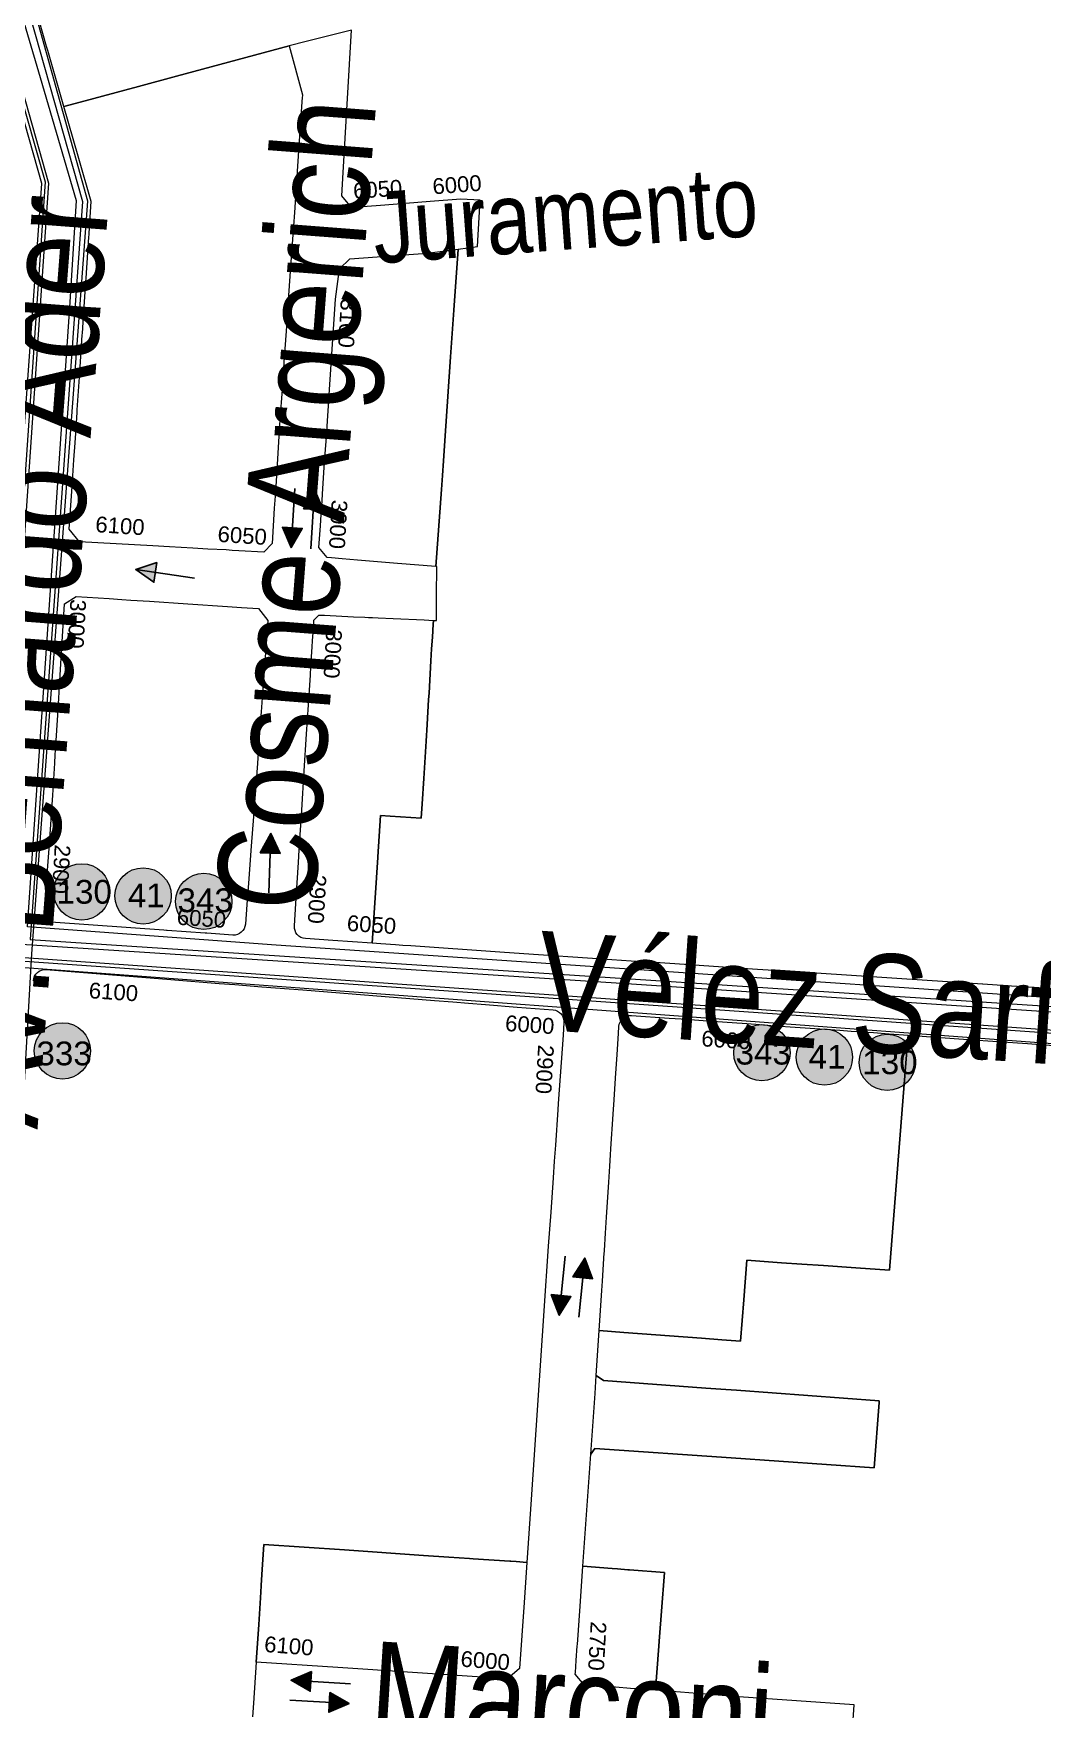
# Model space of a CAD drawing. Header units: millimetres. Extents: x 11558 to 23675, y 49449 to 61482.
# Drawn here: x 14434.5 to 14689.2, y 56111.9 to 56535.2 of the extents above; entities that cross this region are included whole.
import ezdxf

# ---------------------------------------------------------------- set-up
doc = ezdxf.new("R2010")
doc.units = ezdxf.units.MM
for name, color, linetype in [('0. plano base - nombres calles', 22, 'Continuous'), ('0. Plano Base - PLANO', 254, 'Continuous'), ('0. Plano base - sentido calles', 253, 'Continuous'), ('7. puesta en valor CC la lucila', 212, 'Continuous'), ('Linea 343 IDA', 55, 'Continuous'), ('Linea 343 REGRESO', 125, 'Continuous'), ('numeración', 7, 'Continuous')]:
    doc.layers.add(name, color=color, linetype=linetype)
for name, color, linetype, true_color in [('Linea 130 IDA', 7, 'Continuous', 0x26921c), ('Linea 130 REGRESO', 7, 'Continuous', 0x7a5c00), ('Linea 41 Munro', 7, 'Continuous', 0xa3a300), ('Linea 41 San Cristobal', 7, 'Continuous', 0xe67300), ('Linea 707 - ex333', 7, 'Continuous', 0xad002b), ('Linea 707 - ex333 -', 7, 'Continuous', 0x616161)]:
    doc.layers.add(name, color=color, linetype=linetype, true_color=true_color)
doc.layers.get('7. puesta en valor CC la lucila').off()
doc.styles.get("Standard").update_dxf_attribs({"font": 'arial.ttf'})

# ---------------------------------------------------------------- blocks, each defined once
blk = doc.blocks.new('MANZANAS')
at = {"layer": '0. Plano Base - PLANO', "color": 0, "linetype": 'Continuous', "lineweight": 5}
for points in [[(5634240.98, 6177876.94), (5634237.84, 6177875.55), (5634232.56, 6177873.24), (5634225.91, 6177870.32), (5634225.85, 6177870.29), (5634217.75, 6177866.74), (5634216.58, 6177866.23), (5634213.06, 6177864.68), (5634187.33, 6177853.41), (5634173.73, 6177847.45), (5634168.01, 6177844.93), (5634162.43, 6177842.49), (5634149.96, 6177837.02), (5634146.64, 6177835.56), (5634137.72, 6177831.66), (5634119.53, 6177823.73), (5634113.98, 6177821.32), (5634093.32, 6177812.35), (5634091.43, 6177811.53), (5634089.7, 6177810.78), (5634086.3, 6177809.3), (5634084.32, 6177808.44), (5634075.6, 6177828.3), (5634075.54, 6177828.42), (5634071.29, 6177838.02), (5634073.53, 6177839), (5634080.72, 6177842.14), (5634079.29, 6177845.52), (5634076.71, 6177851.4), (5634072.89, 6177859.97), (5634071.16, 6177863.84), (5634068.58, 6177869.64), (5634067.94, 6177871.08), (5634064.6, 6177878.56), (5634063.35, 6177881.37), (5634062.15, 6177884.06), (5634060.84, 6177887.01), (5634060.44, 6177887.91), (5634061.18, 6177888.25), (5634061.12, 6177888.37), (5634058.29, 6177893.84), (5634054.92, 6177900.35), (5634054.76, 6177900.28), (5634046.97, 6177918.22), (5634045.57, 6177921.45), (5634044.08, 6177924.88), (5634041.57, 6177930.65), (5634037.62, 6177939.75), (5634033.59, 6177949.03), (5634028.89, 6177959.84), (5634022.74, 6177974), (5634026.83, 6177976.86), (5634021.96, 6177987.58), (5634017.53, 6177985.55), (5634010.92, 6177981.45), (5634001.19, 6177975.37), (5633996.45, 6177972.41), (5633994.01, 6177970.89), (5633990.5, 6177972.41), (5633988.1, 6177977.78), (5633973.39, 6178010.69), (5633964.5, 6178002.84), (5633961.21, 6177999.93), (5633939.52, 6177980.01), (5633932.2, 6177973.29), (5633920.92, 6177962.92), (5633917.8, 6177960.06), (5633907.64, 6177970.75), (5633906.94, 6177971.49), (5633883.5, 6177996.4)], [(5634283.5, 6177688.12), (5634281.06, 6177693.85), (5634254.21, 6177682.23), (5634234.78, 6177673.96), (5634230.83, 6177683.27), (5634229.49, 6177686.42), (5634226.94, 6177692.42), (5634223.12, 6177701.43), (5634214.94, 6177697.94), (5634214.59, 6177697.79), (5634212.14, 6177696.75), (5634210.92, 6177696.23), (5634204.1, 6177693.32), (5634192.81, 6177719.4), (5634193.01, 6177721.1), (5634224.71, 6177734.86), (5634257.87, 6177749.26), (5634251.41, 6177764.49), (5634251.22, 6177764.94), (5634218.02, 6177750.65), (5634215.57, 6177749.6), (5634210.9, 6177747.58), (5634187.07, 6177737.33), (5634184.89, 6177737.62), (5634180.29, 6177748.07), (5634186, 6177750.51), (5634204.08, 6177758.24), (5634208.84, 6177760.28), (5634213.17, 6177762.13), (5634209.09, 6177771.79), (5634205.2, 6177780.99), (5634213.21, 6177784.47), (5634217.96, 6177786.54), (5634222.97, 6177788.71), (5634230.51, 6177791.99), (5634238.3, 6177795.37), (5634217.48, 6177844.69), (5634215.14, 6177850.26), (5634229.07, 6177856.28), (5634242.85, 6177862.24), (5634245.78, 6177863.51), (5634257.6, 6177868.63)]]:
    blk.add_lwpolyline(points, dxfattribs=at)
for points in [[(5633988.87, 6177871.93), (5633972.01, 6177864.35), (5633968.2, 6177865.99), (5633964.35, 6177874.8), (5633962.82, 6177878.32), (5633961.18, 6177882.07), (5633960.31, 6177884.06), (5633959.95, 6177884.89), (5633958.49, 6177888.23), (5633957.45, 6177890.6), (5633956.39, 6177893.03), (5633956.12, 6177893.64), (5633952.82, 6177901.2), (5633952.48, 6177901.98), (5633952.34, 6177902.29), (5633948.52, 6177911.04), (5633948.37, 6177911.39), (5633946.64, 6177915.34), (5633944.66, 6177919.89), (5633943.12, 6177923.4), (5633942.78, 6177924.17), (5633938.61, 6177933.72), (5633938.36, 6177934.3), (5633938.2, 6177934.67), (5633935.02, 6177941.95), (5633926.79, 6177950.61), (5633917.8, 6177960.06), (5633920.92, 6177962.92), (5633932.2, 6177973.29), (5633939.52, 6177980.01), (5633961.21, 6177999.93), (5633969.91, 6177990.43), (5633969.99, 6177990.25), (5633970.14, 6177989.9), (5633975.54, 6177977.5), (5633981.79, 6177963.16), (5633983.13, 6177960.08), (5633987.23, 6177950.63), (5633991.13, 6177941.64), (5633992.37, 6177938.8), (5633995.11, 6177932.46), (5633996.37, 6177929.58), (5633999.22, 6177923.01), (5634000.49, 6177920.07), (5634001.77, 6177917.12), (5634003.2, 6177913.84), (5634007.24, 6177904.69), (5634008.96, 6177900.82), (5634010.51, 6177897.3), (5634011.71, 6177894.58), (5634015.34, 6177886.37), (5634014.5, 6177883.45), (5634008.77, 6177880.88), (5634007.21, 6177880.17), (5634005.78, 6177879.57), (5634001.62, 6177877.67), (5633998.11, 6177876.08), (5633992.71, 6177873.66)], [(5634030.28, 6177890.07), (5634029.3, 6177889.65), (5634026.31, 6177890.9), (5634024.09, 6177895.99), (5634022.95, 6177898.58), (5634022.09, 6177900.55), (5634020.32, 6177904.61), (5634018.19, 6177909.48), (5634016.36, 6177913.65), (5634015.1, 6177916.56), (5634014.01, 6177919.04), (5634011.4, 6177925.01), (5634010.27, 6177927.58), (5634006.19, 6177936.91), (5634001.12, 6177948.53), (5633998.43, 6177955.76), (5633999.62, 6177959.21), (5634016.31, 6177969.51), (5634022.74, 6177974), (5634028.89, 6177959.84), (5634033.59, 6177949.03), (5634037.62, 6177939.75), (5634041.57, 6177930.65), (5634044.08, 6177924.88), (5634045.57, 6177921.45), (5634046.97, 6177918.22), (5634054.76, 6177900.28), (5634045.79, 6177896.53), (5634036.39, 6177892.61), (5634032.82, 6177891.13)], [(5634257.87, 6177749.26), (5634224.71, 6177734.86), (5634193.01, 6177721.1), (5634192.81, 6177719.4), (5634186.71, 6177733.5), (5634184.89, 6177737.62), (5634187.07, 6177737.33), (5634210.9, 6177747.58), (5634215.57, 6177749.6), (5634218.02, 6177750.65), (5634251.22, 6177764.94), (5634251.41, 6177764.49)], [(5634221.78, 6177668.43), (5634218.15, 6177666.88), (5634214.93, 6177668.28), (5634214.78, 6177668.63), (5634213.58, 6177671.4), (5634212.1, 6177674.83), (5634211.95, 6177675.17), (5634208.12, 6177684.02), (5634204.1, 6177693.32), (5634210.92, 6177696.23), (5634212.14, 6177696.75), (5634214.59, 6177697.79), (5634214.94, 6177697.94), (5634223.12, 6177701.43), (5634226.94, 6177692.42), (5634229.49, 6177686.42), (5634230.83, 6177683.27), (5634234.78, 6177673.96), (5634228.98, 6177671.49), (5634225.49, 6177670.01)], [(5634160.93, 6177642.09), (5634142.05, 6177633.84), (5634138.23, 6177642.51), (5634135.5, 6177648.71), (5634134.28, 6177651.49), (5634134.2, 6177651.66), (5634132.6, 6177655.29), (5634130.06, 6177661.06), (5634148.79, 6177669.23), (5634167.13, 6177677.23), (5634172.98, 6177679.78), (5634177.73, 6177681.86), (5634178.64, 6177682.25), (5634187.15, 6177685.96), (5634187.32, 6177686.04), (5634188.58, 6177686.59), (5634191.07, 6177687.67), (5634195.13, 6177678.35), (5634201.8, 6177663.07), (5634200.33, 6177659.3), (5634195.63, 6177657.24)]]:
    blk.add_lwpolyline(points, close=True, dxfattribs=at)
for points in [[(5634075.15, 6177804.45), (5634068.81, 6177801.7, -0.412546), (5634064.87, 6177803.24), (5634062.58, 6177808.45), (5634060.45, 6177813.27), (5634058.4, 6177817.92), (5634057.1, 6177820.85), (5634053.05, 6177830.05), (5634049.02, 6177839.17), (5634045.27, 6177847.67), (5634040.8, 6177857.81), (5634039.26, 6177861.31), (5634038.37, 6177863.32), (5634036.35, 6177867.89), (5634035.74, 6177869.28), (5634034.47, 6177872.16), (5634033.91, 6177873.43), (5634033.62, 6177874.09), (5634034.11, 6177875.76), (5634035.41, 6177876.36), (5634042.12, 6177879.45), (5634044.72, 6177880.66), (5634045.53, 6177881.03), (5634046.44, 6177881.45), (5634047.75, 6177882.05), (5634051.22, 6177883.66), (5634058.3, 6177886.92), (5634060.44, 6177887.91), (5634060.84, 6177887.01), (5634062.15, 6177884.06), (5634063.35, 6177881.37), (5634064.6, 6177878.56), (5634067.94, 6177871.08), (5634068.58, 6177869.64), (5634071.16, 6177863.84), (5634072.89, 6177859.97), (5634076.71, 6177851.4), (5634079.29, 6177845.52), (5634080.72, 6177842.14), (5634073.53, 6177839), (5634071.29, 6177838.02), (5634075.54, 6177828.42), (5634075.6, 6177828.3), (5634084.32, 6177808.44)], [(5634036.11, 6177787.07), (5634010.96, 6177776.18, -0.415574), (5634007.01, 6177777.76), (5633999.57, 6177795.16), (5633999.46, 6177795.41), (5633995.49, 6177804.41), (5633992.22, 6177811.81), (5633991.35, 6177813.77), (5633990.39, 6177815.94), (5633987.28, 6177822.96), (5633983.19, 6177832.17), (5633981.44, 6177836.14), (5633978.11, 6177843.66), (5633975.86, 6177848.73), (5633977.61, 6177851.68), (5633985.25, 6177855.04), (5633988.19, 6177856.33), (5633990.28, 6177857.24), (5633994.58, 6177859.13), (5634003.45, 6177863.03), (5634012.68, 6177867.08), (5634015.94, 6177868.51), (5634019.88, 6177870.24), (5634023.33, 6177868.57), (5634028.4, 6177856.83), (5634030.15, 6177852.76), (5634032.48, 6177847.37), (5634034.05, 6177843.73), (5634038.12, 6177834.29), (5634038.49, 6177833.43), (5634039.57, 6177830.94), (5634040.75, 6177828.19), (5634042.01, 6177825.27), (5634042.98, 6177822.99), (5634045.92, 6177816.12), (5634049.6, 6177807.5), (5634051.73, 6177802.52), (5634053.69, 6177797.94, -0.412847), (5634052.12, 6177794.01), (5634046.1, 6177791.4), (5634045.96, 6177791.34), (5634045.76, 6177791.25), (5634036.89, 6177787.41), (5634036.77, 6177787.36)], [(5634186, 6177750.51), (5634180.29, 6177748.07), (5634176.2, 6177757.37), (5634175.27, 6177759.49), (5634172.95, 6177764.77), (5634172.86, 6177764.98), (5634172.13, 6177766.62), (5634170.36, 6177770.64), (5634168.74, 6177774.33), (5634165.16, 6177782.47), (5634163.54, 6177786.15), (5634162.38, 6177788.79), (5634161.76, 6177790.18), (5634158.24, 6177798.17), (5634156.77, 6177801.51), (5634154.56, 6177806.52), (5634152.13, 6177812.03), (5634149.99, 6177816.87), (5634149.29, 6177818.47, -0.416242), (5634150.84, 6177822.43), (5634159.56, 6177826.21), (5634162.36, 6177827.42), (5634167.46, 6177829.62), (5634175.28, 6177833.01), (5634176.58, 6177833.57), (5634179.76, 6177834.95), (5634183.23, 6177836.45), (5634187.69, 6177838.38), (5634191.17, 6177839.88), (5634194.57, 6177841.36), (5634199.27, 6177843.39), (5634201.92, 6177844.53), (5634207.04, 6177846.75), (5634210.69, 6177848.33), (5634212.97, 6177849.32), (5634215.14, 6177850.26), (5634217.48, 6177844.69), (5634238.3, 6177795.37), (5634230.51, 6177791.99), (5634222.97, 6177788.71), (5634217.96, 6177786.54), (5634213.21, 6177784.47), (5634205.2, 6177780.99), (5634209.09, 6177771.79), (5634213.17, 6177762.13), (5634208.84, 6177760.28), (5634204.08, 6177758.24)]]:
    blk.add_lwpolyline(points, format="xyb", close=True, dxfattribs=at)
blk.add_lwpolyline([(5634012.77, 6177760.55, -0.4233), (5634014.33, 6177764.57), (5634043.43, 6177776.87), (5634054.71, 6177781.63), (5634058.39, 6177783.19), (5634064.62, 6177785.82), (5634074.19, 6177789.87), (5634104.93, 6177802.86), (5634109.2, 6177804.66), (5634112.91, 6177806.23), (5634116.88, 6177807.91), (5634124.27, 6177811.03), (5634132.6, 6177814.55, -0.411472), (5634136.52, 6177812.98), (5634137.8, 6177810.04), (5634144.69, 6177794.16), (5634145.33, 6177792.69), (5634148.87, 6177784.51), (5634149.27, 6177783.6), (5634150.49, 6177780.78), (5634152.18, 6177776.9), (5634155.64, 6177768.92), (5634159.06, 6177761.04), (5634165.61, 6177746.02), (5634184.7, 6177702.27), (5634191.07, 6177687.67), (5634188.58, 6177686.59), (5634187.32, 6177686.04), (5634187.15, 6177685.96), (5634178.64, 6177682.25), (5634177.73, 6177681.86), (5634172.98, 6177679.78), (5634167.13, 6177677.23), (5634148.79, 6177669.23), (5634130.06, 6177661.06), (5634132.6, 6177655.29), (5634134.2, 6177651.66), (5634134.28, 6177651.49), (5634135.5, 6177648.71), (5634138.23, 6177642.51), (5634142.05, 6177633.84), (5634146.2, 6177624.26), (5634147.55, 6177621.13)], format="xyb", dxfattribs=at)
blk = doc.blocks.new('41 munro')
at = {"layer": 'Linea 41 Munro', "lineweight": 211, "true_color": 0xededed}
h = blk.add_hatch(color=7, dxfattribs=at)
h.dxf.hatch_style = 1
edge = h.paths.add_edge_path()
edge.add_arc((0, 0), 7.11, 0, 360)
at = {"layer": 'Linea 41 Munro', "lineweight": 9}
blk.add_circle((0, 0), 7.11, dxfattribs=at)
at = {"layer": 'Linea 41 Munro', "color": 188, "lineweight": 211, "true_color": 0x0a090b, "insert": (-3.86, 3.14), "char_height": 6, "attachment_point": 1}
blk.add_mtext_dynamic_manual_height_columns('{\\C256;41}', width=6.7534, gutter_width=12.5, heights=[0], dxfattribs=at)
blk = doc.blocks.new('41 san crist')
at = {"layer": 'Linea 41 San Cristobal', "lineweight": 211, "true_color": 0xededed}
h = blk.add_hatch(color=7, dxfattribs=at)
h.dxf.hatch_style = 1
edge = h.paths.add_edge_path()
edge.add_arc((0, 0), 7.11, 0, 360)
at = {"layer": 'Linea 41 San Cristobal', "lineweight": 9}
blk.add_circle((0, 0), 7.11, dxfattribs=at)
at = {"layer": 'Linea 41 San Cristobal', "color": 188, "lineweight": 211, "true_color": 0x0a090b, "insert": (-3.99, 3.09), "char_height": 6, "attachment_point": 1}
blk.add_mtext_dynamic_manual_height_columns('{\\C256;41}', width=12.6335, gutter_width=12.5, heights=[0], dxfattribs=at)
blk = doc.blocks.new('130 ida')
at = {"layer": 'Linea 130 IDA', "lineweight": 211, "true_color": 0xededed}
h = blk.add_hatch(color=7, dxfattribs=at)
h.dxf.hatch_style = 1
edge = h.paths.add_edge_path()
edge.add_arc((0, 0), 7.11, 0, 360)
at = {"layer": 'Linea 130 IDA', "lineweight": 9}
blk.add_circle((0, 0), 7.11, dxfattribs=at)
at = {"layer": 'Linea 130 IDA', "lineweight": 211, "insert": (-6.31, 3.02), "char_height": 6, "attachment_point": 1}
blk.add_mtext_dynamic_manual_height_columns('130', width=19.512, gutter_width=12.5, heights=[0], dxfattribs=at)
blk = doc.blocks.new('130 vuelta')
at = {"layer": 'Linea 130 REGRESO', "lineweight": 211, "true_color": 0xededed}
h = blk.add_hatch(color=7, dxfattribs=at)
h.dxf.hatch_style = 1
edge = h.paths.add_edge_path()
edge.add_arc((0, 0), 7.11, 0, 360)
at = {"layer": 'Linea 130 REGRESO', "lineweight": 9}
blk.add_circle((0, 0), 7.11, dxfattribs=at)
at = {"layer": 'Linea 130 REGRESO', "lineweight": 211, "insert": (-6.36, 3.02), "char_height": 6, "attachment_point": 1}
blk.add_mtext_dynamic_manual_height_columns('130', width=7.0238, gutter_width=12.5, heights=[0], dxfattribs=at)
blk = doc.blocks.new('343 ida')
at = {"layer": 'Linea 343 IDA', "lineweight": 211, "true_color": 0xededed}
h = blk.add_hatch(color=7, dxfattribs=at)
h.dxf.hatch_style = 1
edge = h.paths.add_edge_path()
edge.add_arc((0, 0), 7.11, 0, 360)
at = {"layer": 'Linea 343 IDA', "lineweight": 15}
blk.add_circle((0, 0), 7.11, dxfattribs=at)
at = {"layer": 'Linea 343 IDA', "lineweight": 211, "insert": (-6.63, 3.28), "char_height": 6, "attachment_point": 1}
blk.add_mtext_dynamic_manual_height_columns('343', width=12.2859, gutter_width=12.5, heights=[0], dxfattribs=at)
blk = doc.blocks.new('343 vuelta')
at = {"layer": 'Linea 343 REGRESO', "lineweight": 211, "true_color": 0xededed}
h = blk.add_hatch(color=7, dxfattribs=at)
h.dxf.hatch_style = 1
edge = h.paths.add_edge_path()
edge.add_arc((0, 0), 7.11, 0, 360)
at = {"layer": 'Linea 343 REGRESO', "lineweight": 9}
blk.add_circle((0, 0), 7.11, dxfattribs=at)
at = {"layer": 'Linea 343 REGRESO', "lineweight": 211, "insert": (-6.65, 3), "char_height": 6, "attachment_point": 1}
blk.add_mtext_dynamic_manual_height_columns('343', width=15.8095, gutter_width=12.5, heights=[0], dxfattribs=at)
blk = doc.blocks.new('707 ida')
at = {"layer": 'Linea 707 - ex333', "lineweight": 211, "true_color": 0xededed}
h = blk.add_hatch(color=7, dxfattribs=at)
h.dxf.hatch_style = 1
edge = h.paths.add_edge_path()
edge.add_arc((-10.26, 6.45), 7.11, 0, 360)
at = {"layer": 'Linea 707 - ex333', "lineweight": 9}
blk.add_circle((-10.26, 6.45), 7.11, dxfattribs=at)
at = {"layer": 'Linea 707 - ex333', "lineweight": 211, "insert": (-16.82, 8.81), "char_height": 6, "attachment_point": 1}
blk.add_mtext_dynamic_manual_height_columns('333', width=27.2677, gutter_width=12.5, heights=[0], dxfattribs=at)

msp = doc.modelspace()

# ---------------------------------------------------------------- hatches: boundary and pattern name
at = {"layer": '0. Plano base - sentido calles', "linetype": 'Continuous', "lineweight": 25, "ltscale": 2, "true_color": 0x1a1a1a}
h = msp.add_hatch(color=250, dxfattribs=at)
h.dxf.hatch_style = 1
h.paths.add_polyline_path([(14505.43, 56420), (14502.63, 56415.16), (14505.12, 56415.01)])
h.paths.add_polyline_path([(14505.43, 56420), (14505.12, 56415.01), (14507.62, 56414.85)])
h = msp.add_hatch(color=250, dxfattribs=at)
h.dxf.hatch_style = 1
h.paths.add_polyline_path([(14499.51, 56405.34), (14502.32, 56410.17), (14499.82, 56410.33)])
h.paths.add_polyline_path([(14499.51, 56405.34), (14499.82, 56410.33), (14497.32, 56410.49)])
h = msp.add_hatch(color=250, dxfattribs=at)
h.dxf.hatch_style = 1
h.paths.add_polyline_path([(14460.27, 56399.79), (14464.87, 56396.6), (14465.22, 56399.08)])
h.paths.add_polyline_path([(14460.27, 56399.79), (14465.22, 56399.08), (14465.58, 56401.55)])
h = msp.add_hatch(color=250, dxfattribs=at)
h.dxf.hatch_style = 1
h.paths.add_polyline_path([(14494.41, 56333.16), (14491.72, 56328.26), (14494.22, 56328.16)])
h.paths.add_polyline_path([(14494.41, 56333.16), (14494.22, 56328.16), (14496.72, 56328.07)])
h = msp.add_hatch(color=250, dxfattribs=at)
h.dxf.hatch_style = 1
h.paths.add_polyline_path([(14573.65, 56225.87), (14570.67, 56221.14), (14573.16, 56220.89)])
h.paths.add_polyline_path([(14573.65, 56225.87), (14573.16, 56220.89), (14575.65, 56220.65)])
h = msp.add_hatch(color=250, dxfattribs=at)
h.dxf.hatch_style = 1
h.paths.add_polyline_path([(14567.2, 56211.43), (14570.18, 56216.16), (14567.69, 56216.41)])
h.paths.add_polyline_path([(14567.2, 56211.43), (14567.69, 56216.41), (14565.2, 56216.65)])
h = msp.add_hatch(color=250, dxfattribs=at)
h.dxf.hatch_style = 1
h.paths.add_polyline_path([(14499.48, 56119.26), (14504.32, 56116.46), (14504.47, 56118.95)])
h.paths.add_polyline_path([(14499.48, 56119.26), (14504.47, 56118.95), (14504.63, 56121.45)])
h = msp.add_hatch(color=250, dxfattribs=at)
h.dxf.hatch_style = 1
h.paths.add_polyline_path([(14514.15, 56113.35), (14509.31, 56116.15), (14509.16, 56113.66)])
h.paths.add_polyline_path([(14514.15, 56113.35), (14509.16, 56113.66), (14509.01, 56111.16)])

# ---------------------------------------------------------------- linework, layer by layer
at = {"layer": '0. Plano base - sentido calles', "color": 250, "linetype": 'Continuous', "lineweight": 25, "ltscale": 2, "true_color": 0x1a1a1a}
for points in [[(14500.44, 56420.31), (14499.51, 56405.34), (14497.32, 56410.49), (14502.32, 56410.17), (14499.51, 56405.34)], [(14504.5, 56405.03), (14505.43, 56420), (14507.62, 56414.85), (14502.63, 56415.16), (14505.43, 56420)], [(14475.12, 56397.65), (14460.27, 56399.79), (14465.58, 56401.55), (14464.87, 56396.6), (14460.27, 56399.79)], [(14493.84, 56318.17), (14494.41, 56333.16), (14496.72, 56328.07), (14491.72, 56328.26), (14494.41, 56333.16)], [(14568.67, 56226.36), (14567.2, 56211.43), (14565.2, 56216.65), (14570.18, 56216.16), (14567.2, 56211.43)], [(14572.18, 56210.94), (14573.65, 56225.87), (14575.65, 56220.65), (14570.67, 56221.14), (14573.65, 56225.87)], [(14514.46, 56118.34), (14499.48, 56119.26), (14504.63, 56121.45), (14504.32, 56116.46), (14499.48, 56119.26)], [(14499.18, 56114.27), (14514.15, 56113.35), (14509.01, 56111.16), (14509.31, 56116.15), (14514.15, 56113.35)]]:
    msp.add_lwpolyline(points, dxfattribs=at)
at = {"layer": 'Linea 130 IDA', "lineweight": 15}
msp.add_lwpolyline([(14101.84, 57694.45), (14172.88, 57438.33), (14215.88, 57286.45), (14299.36, 56981.16), (14332.43, 56865.35), (14392.95, 56657.69), (14408.52, 56602.73), (14438.2, 56497.4), (14424.87, 56302.33), (14760.27, 56278.65), (14909.39, 56268.92), (15072.38, 56257.85), (15174.63, 56250.73), (15289.92, 56242.57), (15331.75, 56230.08), (15381.49, 56215.58), (15524.26, 56220.83), (15624.41, 56224.95), (15751.39, 56229.84), (15772.5, 56230.17), (15997.99, 56238.27), (16053.09, 56142.08), (16105.97, 56053.89)], dxfattribs=at)
at = {"layer": 'Linea 130 REGRESO', "lineweight": 15}
msp.add_lwpolyline([(14788.1, 56285.07), (14495.76, 56304.94), (14432.93, 56309.55), (14443.62, 56466.06), (14445.34, 56492.95), (14436.2, 56523.97), (14424.19, 56564.64), (14396.5, 56663.67), (14372.02, 56750.41), (14341.99, 56856.76), (14321.2, 56933.77), (14301.21, 57007.28), (14268.22, 57125.84), (14221.97, 57289.13), (14111.43, 57694.77)], dxfattribs=at)
at = {"layer": 'Linea 343 IDA', "lineweight": 15}
msp.add_lwpolyline([(16737.86, 56281.33), (16170.58, 56253.04), (15929.95, 56242.47), (15488.78, 56225.83), (15385.11, 56222.27), (15297.78, 56247.53), (14931.29, 56271.91), (14766.06, 56283.06), (14584.22, 56295.2), (14431.39, 56305.13), (14388.53, 56311.75), (14307.9, 56316.86), (14207.95, 56680.09), (13936.73, 56596.24)], dxfattribs=at)
at = {"layer": 'Linea 343 REGRESO', "lineweight": 15}
msp.add_lwpolyline([(14068.31, 56244.62), (14312.24, 56307.87), (14426.54, 56299.69), (14692.99, 56279.99), (15018.58, 56258.33), (15289.75, 56239.59), (15381.01, 56212.61), (15767.08, 56226.21), (15907.43, 56231.38), (16078.38, 55936.88), (16296.29, 55944.26), (16287.92, 56103.84), (16771.98, 56121.61)], dxfattribs=at)
at = {"layer": 'Linea 41 Munro', "lineweight": 15}
msp.add_lwpolyline([(14524.44, 57683.28), (14442.32, 57657.37), (14522.09, 57371.6), (14224.16, 57288.35), (14292.71, 57047.46), (14359.83, 56804.82), (14419.25, 56590.15), (14446.79, 56492.79), (14433.63, 56306.35), (14762.51, 56284.84), (15297.8, 56248.83), (15385.24, 56223.33), (16032.78, 56248.1), (16758.65, 56286.58)], dxfattribs=at)
at = {"layer": 'Linea 41 San Cristobal', "lineweight": 15}
msp.add_lwpolyline([(16676.89, 55966.27), (16516, 55959.55), (16408.43, 55954.98), (16294.49, 55950.4), (16163.97, 55945.79), (15995.32, 56236.01), (15380.96, 56213.9), (15289.72, 56241.17), (14693.23, 56282.54), (14422.52, 56301.5), (14436.52, 56497.27), (14391.33, 56657.14), (14330.32, 56864.83), (14297.16, 56980.55), (14213.56, 57286.05), (14170.72, 57437.63), (14564.68, 57565.26), (14649.96, 57299.71)], dxfattribs=at)
at = {"layer": 'Linea 707 - ex333', "lineweight": 15}
msp.add_lwpolyline([(14418.69, 56035.24), (14434.01, 56302.72), (14448.16, 56492.87), (14390.15, 56700.8), (14681.55, 56781.19), (14666.99, 56832.56), (14868.04, 56876.75), (15049.24, 56739.24), (15246.82, 56996.72), (15148.91, 57071.52), (15023.27, 57567.06), (14956.4, 57785.2), (14862.37, 58079.84)], dxfattribs=at)
at = {"layer": 'Linea 707 - ex333 -', "lineweight": 15}
msp.add_lwpolyline([(15004.08, 58006.28), (15054.81, 57852.71), (15244.59, 57103.36), (15293.85, 57066.81), (15041.63, 56739.12), (14859.16, 56708.95), (14685.35, 56789.76), (14378.63, 56704.23), (14437.37, 56497.75), (14423.5, 56295.82), (14380.05, 55543.62), (14849.02, 55741.12), (15259.02, 55813.38), (15254.74, 55758.99), (16074.96, 55789.16), (16068.71, 55940.22), (16290.82, 55948.33), (16284.29, 56100.61), (16770.05, 56119.2)], dxfattribs=at)

# ---------------------------------------------------------------- block references
at = {"layer": '0. Plano Base - PLANO', "color": 28, "lineweight": 5, "true_color": 0x0d0d0d, "rotation": 332.5463477508169}
msp.add_blockref('MANZANAS', (-7833237.48, -2828296.13), dxfattribs=at)
at = {"layer": '7. puesta en valor CC la lucila', "color": 250, "lineweight": 30, "rotation": 332.5463477508169}
msp.add_blockref('MANZANAS', (-7833237.48, -2828296.13), dxfattribs=at)
at = {"layer": 'Linea 130 IDA', "lineweight": 15}
msp.add_blockref('130 ida', (14650.05, 56275.32), dxfattribs=at)
at = {"layer": 'Linea 130 REGRESO', "lineweight": 15}
msp.add_blockref('130 vuelta', (14446.62, 56318.38), dxfattribs=at)
at = {"layer": 'Linea 343 IDA', "lineweight": 15}
for name, p in [('343 ida', (14477.44, 56315.98)), ('343 vuelta', (14618.39, 56277.77))]:
    msp.add_blockref(name, p, dxfattribs=at)
at = {"layer": 'Linea 41 Munro', "color": 188, "lineweight": 15, "true_color": 0x0a090b}
msp.add_blockref('41 munro', (14462.12, 56317.36), dxfattribs=at)
at = {"layer": 'Linea 41 San Cristobal', "color": 188, "lineweight": 15, "true_color": 0x0a090b}
msp.add_blockref('41 san crist', (14634.18, 56276.66), dxfattribs=at)
at = {"layer": 'Linea 707 - ex333', "lineweight": 15}
msp.add_blockref('707 ida', (14452, 56271.77), dxfattribs=at)

# ---------------------------------------------------------------- texts
at = {"layer": '0. plano base - nombres calles', "color": 250, "lineweight": 15, "true_color": 0x1a1a1a, "attachment_point": 1}
for s, insert, char_height, rotation in [('{\\fArial Narrow|b0|i0|c0|p34;Cosme Argerich}', (14480.34, 56314.86), 25, 85.6073), ('\\pt72;{\\fArial Narrow|b0|i0|c0|p34;Juramento}', (14519.46, 56495.01), 18, 4.195), ('{\\fArial Narrow|b0|i0|c0|p34;Av. Bernardo Ader}', (14410.51, 56260.2), 25, 85.6073), ('{\\fArial Narrow|b0|i0|c0|p34;Vélez Sarfield}', (14562.7, 56308.57), 25, 356.1522), ('{\\fArial Narrow|b0|i0|c0|p34;Marconi}', (14520.35, 56129.17), 25, 356.3339)]:
    msp.add_mtext_dynamic_manual_height_columns(s, width=329.255, gutter_width=12.5, heights=[0], dxfattribs=dict(at, insert=insert, char_height=char_height, rotation=rotation))
at = {"layer": 'numeración', "color": 251, "true_color": 0x606162, "char_height": 4, "attachment_point": 1}
for s, insert, rotation in [('6000', (14535.05, 56498.54), 4.3674), ('6050', (14515.01, 56497.37), 4.3674), ('3100', (14516.07, 56468.1), 266.7314), ('3000', (14513.76, 56417.29), 266.7314), ('6100', (14450.23, 56413.26), 356.1819), ('6050', (14481.1, 56410.81), 356.1819), ('3000', (14447.76, 56392.15), 266.7314), ('3000', (14512.38, 56384.59), 266.7314), ('2900', (14443.81, 56330.18), 266.7314), ('2900', (14508.42, 56322.63), 266.7314), ('6050', (14470.81, 56314.09), 356.1819), ('6050', (14513.75, 56312.54), 356.1819), ('6100', (14448.58, 56295.54), 356.1819), ('6000', (14553.71, 56287.26), 356.1819), ('2900', (14565.89, 56279.63), 266.8057), ('6000', (14603.26, 56283.4), 356.1819), ('2750', (14579.17, 56133.97), 266.8057), ('6100', (14492.9, 56130.41), 355.6106), ('6000', (14542.49, 56126.71), 355.6106)]:
    msp.add_mtext_dynamic_manual_height_columns(s, width=16.0314, gutter_width=12.5, heights=[0], dxfattribs=dict(at, insert=insert, rotation=rotation))

doc.saveas('drawing.dxf')
